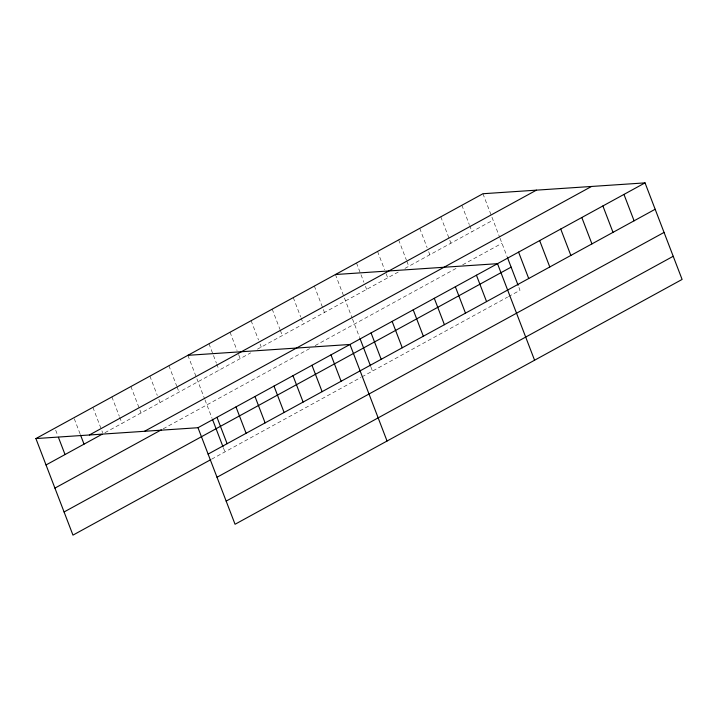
<?xml version="1.0" encoding="UTF-8"?>
<svg xmlns="http://www.w3.org/2000/svg" width="718" height="718" viewBox="0 0 718 718"><rect width="100%" height="100%" fill="white"/><g stroke="black" fill="none" stroke-linecap="round" stroke-linejoin="round"><path stroke-width="0.54" stroke-dasharray="3.59 2.69" d="M104.927 432.703L250.717 352.852M257.421 349.181L398.239 272.059M404.943 268.388L493.078 220.121M163.219 428.799L310.373 348.203M315.166 345.582L457.904 267.41M462.688 264.789L501.963 243.276M211.657 459.161L360.992 377.381M361.953 376.851L507.563 297.108M508.515 296.579L520.011 290.287L518.468 286.258M482.945 193.734L499.647 237.236M500.033 238.241L507.141 256.757M461.871 205.276L469.276 224.554M469.662 225.569L472.004 231.663M440.798 216.818L450.931 243.205M419.725 228.36L427.129 247.638M428.682 251.704L429.849 254.746M398.652 239.902L406.442 260.194M406.828 261.217L408.775 266.288M377.569 251.444L384.588 269.708M386.14 273.773L387.702 277.83M356.496 262.985L363.9 282.264M365.462 286.329L366.629 289.372M335.423 274.527L352.125 318.029M352.511 319.034L359.619 337.559M370.946 367.06L372.489 371.08M314.349 286.069L324.473 312.456M293.276 297.611L300.671 316.898M301.066 317.912L303.4 323.998M272.194 309.153L279.993 329.454M280.379 330.468L282.327 335.539M251.12 320.695L258.525 339.982M260.087 344.039L261.253 347.081M230.047 332.237L237.057 350.51M238.618 354.566L240.18 358.623M208.974 343.778L216.378 363.066M216.764 364.08L219.098 370.165M187.901 355.32L204.594 398.822M204.98 399.836L212.088 418.352M223.415 447.852L224.958 451.882M168.901 365.731L176.691 386.024M177.077 387.038L179.024 392.118M149.9 376.133L157.296 395.421M158.857 399.477L160.024 402.52M130.9 386.535L141.024 412.931M111.9 396.946L119.305 416.225M119.691 417.248L122.024 423.333M92.9 407.348L102.638 432.721M74.286 418.774L80.129 433.995M55.681 430.19L57.628 435.27"/><path stroke-width="1.08" d="M35.9 438.563L482.945 193.734L645.033 182.875L682.1 279.437L235.055 524.266L197.988 427.713L35.9 438.563L72.967 535.125L210.715 459.682M89.391 434.982L536.436 190.144M46.033 464.959L102.082 434.255M144.498 431.294L591.542 186.456M54.918 488.114L161.317 429.84M197.988 427.713L645.033 182.875M64.073 511.97L511.126 267.132M208.112 454.099L655.166 209.261M217.007 477.255L664.051 232.417M226.161 501.11L673.215 256.281M335.423 274.527L497.511 263.677L534.578 360.23M187.901 355.32L349.98 344.469L387.047 441.023M623.96 194.416L634.093 220.812M602.887 205.958L613.01 232.354M581.813 217.5L591.937 243.896M560.731 229.042L570.864 255.437M539.658 240.584L549.791 266.979M518.584 252.126L528.717 278.521M507.545 257.798L518.082 285.252M476.438 275.218L486.562 301.605M455.356 286.76L465.488 313.147M434.282 298.302L444.415 324.689M413.209 309.844L423.342 336.23M392.136 321.386L402.259 347.772M371.062 332.928L381.186 359.314M360.014 338.591L370.551 366.045M330.98 354.871L341.113 381.267M311.98 365.282L322.113 391.669M292.98 375.685L303.113 402.071M273.989 386.087L284.113 412.482M254.989 396.498L265.113 422.884M235.989 406.9L246.112 433.295M216.989 417.311L227.112 443.697M212.492 419.393L223.029 446.847M80.524 435.009L84.033 444.146M58.409 437.298L65.033 454.548"/></g></svg>
